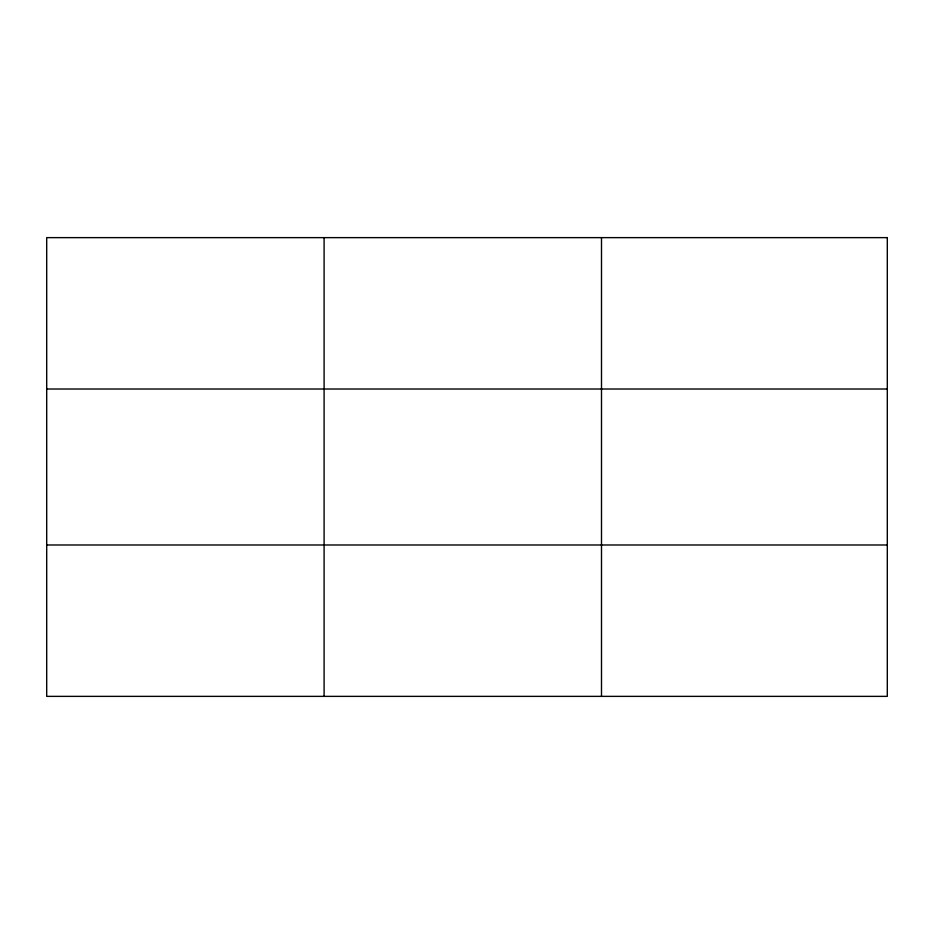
<?xml version="1.0" encoding="UTF-8"?>
<svg xmlns="http://www.w3.org/2000/svg" width="934" height="934" viewBox="0 0 934 934"><rect width="100%" height="100%" fill="white"/><g stroke="black" fill="none" stroke-linecap="round" stroke-linejoin="round"><path stroke-width="1.4" d="M324.098 237.633L324.098 696.367M601.496 237.633L601.496 696.367M46.7 389.011L887.3 389.011M46.7 544.989L887.3 544.989M887.3 237.633L887.3 696.367L46.7 696.367L46.7 237.633L887.3 237.633"/></g></svg>
